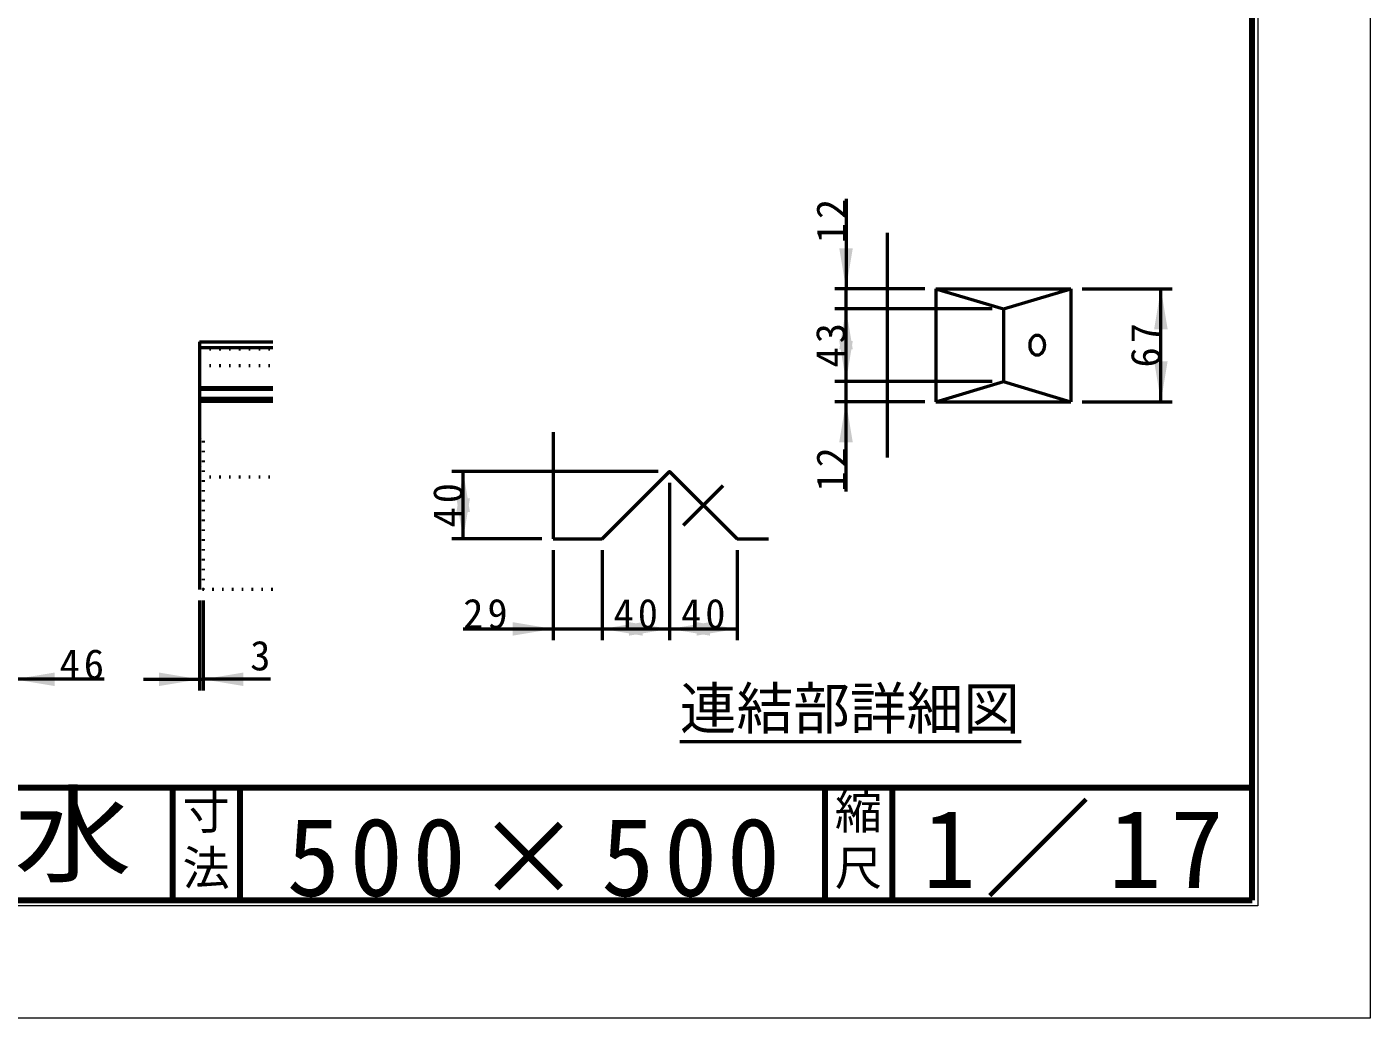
# Model space of a CAD drawing. Units: millimetres, scale not verified, with parts at other scales. Extents: x -2102 to 2102, y -1485 to 1485.
# Drawn here: x 908 to 2102, y -1485 to -603 of the extents above; entities that cross this region are included whole.
import ezdxf
from ezdxf.enums import TextEntityAlignment as Align

# ---------------------------------------------------------------- set-up
doc = ezdxf.new("R2010")
doc.units = ezdxf.units.MM
doc.header["$LTSCALE"] = 5
doc.linetypes.add('DOTTED', pattern=[1.75, 0.25, -1.5])
doc.linetypes.add('LONG_DASHED_DOTTED', pattern=[15.25, 12, -1.5, 0.25, -1.5])
doc.layers.add('0-0_V-nasSTD', color=7, linetype='Continuous', lineweight=35)
doc.layers.add('0-1_0', color=7, linetype='Continuous', lineweight=50)
doc.styles.add('ＭＳ ゴシック', font='')
doc.styles.get('ＭＳ ゴシック').set_extended_font_data('MS Gothic')

msp = doc.modelspace()

# ---------------------------------------------------------------- linework, layer by layer
at = {"layer": '0-0_V-nasSTD', "lineweight": 50}
for p, q in [((1061.66, -883.636), (1061.66, -1103.636)), ((1061.66, -883.636), (1126.66, -883.636)), ((1061.66, -888.636), (1126.66, -888.636)), ((1061.66, -924.136), (1126.66, -924.136)), ((1061.66, -925.636), (1126.66, -925.636)), ((1061.66, -933.636), (1126.66, -933.636)), ((1061.66, -936.136), (1126.66, -936.136))]:
    msp.add_line(p, q, dxfattribs=at)
at = {"layer": '0-0_V-nasSTD', "linetype": 'DOTTED', "lineweight": 50}
for p, q in [((1061.66, -889.636), (1126.66, -889.636)), ((1061.66, -904.636), (1126.66, -904.636)), ((1061.66, -969.636), (1064.66, -971.636)), ((1064.66, -971.636), (1064.66, -1103.636)), ((1061.66, -993.636), (1064.66, -991.636)), ((1061.66, -1003.636), (1126.66, -1003.636)), ((1126.66, -1103.636), (1061.66, -1103.636))]:
    msp.add_line(p, q, dxfattribs=at)
at = {"layer": '0-0_V-nasSTD', "lineweight": 100}
for p, q in [((1037.5, -1280), (1037.5, -1380)), ((1097.5, -1280), (1097.5, -1380)), ((1617.5, -1280), (1617.5, -1380)), ((1677.5, -1280), (1677.5, -1380)), ((-1997.5, -1380), (1997.5, -1380))]:
    msp.add_line(p, q, dxfattribs=at)
at = {"layer": '0-0_V-nasSTD', "lineweight": 18}
for points in [[(-2102.5, -1485), (-2102.5, 1485), (2102.5, 1485), (2102.5, -1485)], [(-2002.5, -1385), (-2002.5, 1385), (2002.5, 1385), (2002.5, -1385)]]:
    msp.add_lwpolyline(points, close=True, dxfattribs=at)
at = {"layer": '0-0_V-nasSTD', "lineweight": 100}
msp.add_lwpolyline([(1997.5, -1380), (1997.5, 1380), (-1997.5, 1380)], dxfattribs=at)
at = {"layer": '0-0_V-nasSTD'}
for points in [[(1630.444, -800.248), (1636.444, -836.248), (1642.444, -800.248)], [(1910.444, -872.248), (1916.444, -836.248), (1922.444, -872.248)], [(1630.444, -890.248), (1636.444, -854.248), (1642.444, -890.248)], [(1630.444, -882.748), (1636.444, -918.748), (1642.444, -882.748)], [(1910.444, -900.748), (1916.444, -936.748), (1922.444, -900.748)], [(1630.444, -972.748), (1636.444, -936.748), (1642.444, -972.748)], [(1290.025, -1034.821), (1296.025, -998.821), (1302.025, -1034.821)], [(1290.025, -1022.821), (1296.025, -1058.821), (1302.025, -1022.821)], [(1340.025, -1144.821), (1340.025, -1132.821), (1376.025, -1138.821)], [(1419.525, -1138.821), (1455.525, -1144.821), (1455.525, -1132.821)], [(1443.525, -1144.821), (1443.525, -1132.821), (1479.525, -1138.821)], [(1479.525, -1138.821), (1515.525, -1144.821), (1515.525, -1132.821)], [(1503.525, -1144.821), (1503.525, -1132.821), (1539.525, -1138.821)], [(896.711, -1183.636), (932.711, -1189.636), (932.711, -1177.636)], [(1025.66, -1189.636), (1025.66, -1177.636), (1061.66, -1183.636)], [(1064.66, -1183.636), (1100.66, -1189.636), (1100.66, -1177.636)]]:
    msp.add_solid(points, dxfattribs=at)
at = {"layer": '0-1_0'}
for p, q in [((1636.444, -756.248), (1636.444, -836.248)), ((1672.944, -786.498), (1672.944, -986.498)), ((1706.444, -836.248), (1626.444, -836.248)), ((1636.444, -854.248), (1636.444, -836.248)), ((1716.444, -836.248), (1716.444, -936.748)), ((1716.444, -836.248), (1836.444, -836.248)), ((1836.444, -836.248), (1836.444, -936.748)), ((1846.444, -836.248), (1926.444, -836.248)), ((1916.444, -936.748), (1916.444, -836.248)), ((1766.444, -854.248), (1626.444, -854.248)), ((1636.444, -918.748), (1636.444, -854.248)), ((1776.444, -854.248), (1776.444, -918.748)), ((1766.444, -918.748), (1626.444, -918.748)), ((1636.444, -936.748), (1636.444, -918.748)), ((1706.444, -936.748), (1626.444, -936.748)), ((1636.444, -1016.748), (1636.444, -936.748)), ((1716.444, -936.748), (1836.444, -936.748)), ((1846.444, -936.748), (1926.444, -936.748)), ((1376.025, -963.821), (1376.025, -1058.821)), ((1469.525, -998.821), (1286.025, -998.821)), ((1296.025, -1058.821), (1296.025, -998.821)), ((1479.525, -1008.821), (1479.525, -1148.821)), ((1366.025, -1058.821), (1286.025, -1058.821)), ((1376.025, -1058.821), (1419.525, -1058.821)), ((1539.525, -1058.821), (1567.525, -1058.821)), ((1376.025, -1068.821), (1376.025, -1148.821)), ((1419.525, -1068.821), (1419.525, -1148.821)), ((1539.525, -1068.821), (1539.525, -1148.821)), ((1061.66, -1113.636), (1061.66, -1193.636)), ((1064.66, -1113.636), (1064.66, -1193.636)), ((1296.025, -1138.821), (1376.025, -1138.821)), ((1376.025, -1138.821), (1419.525, -1138.821)), ((976.711, -1183.636), (896.711, -1183.636)), ((1011.66, -1183.636), (1061.66, -1183.636)), ((1061.66, -1183.636), (1064.66, -1183.636)), ((1124.66, -1183.636), (1064.66, -1183.636)), ((1488.687, -1239.064), (1792.095, -1239.064))]:
    msp.add_line(p, q, dxfattribs=at)
at = {"layer": '0-1_0', "linetype": 'LONG_DASHED_DOTTED'}
msp.add_line((1491.847, -1046.498), (1527.203, -1011.143), dxfattribs=at)
at = {"layer": '0-1_0', "lineweight": 100}
msp.add_line((-1997.5, -1280), (1997.5, -1280), dxfattribs=at)
at = {"layer": '0-1_0'}
for points in [[(1716.444, -836.248), (1776.444, -854.248), (1836.444, -836.248)], [(1716.444, -936.748), (1776.444, -918.748), (1836.444, -936.748)], [(1419.525, -1058.821), (1479.525, -998.821), (1539.525, -1058.821)], [(1419.525, -1138.821), (1479.525, -1138.821), (1539.525, -1138.821)]]:
    msp.add_lwpolyline(points, dxfattribs=at)
msp.add_ellipse((1806.444, -886.498), major_axis=(0, 9), ratio=0.707107, dxfattribs=at)

# ---------------------------------------------------------------- texts
at = {"layer": '0-0_V-nasSTD', "style": 'ＭＳ ゴシック'}
for s, height, p in [('3', 26.39, (1106.66, -1183.636)), ('連結部詳細図', 36.95, (1488.687, -1239.064)), ('寸', 30.79, (1046.482, -1326.001)), ('縮', 30.79, (1626.482, -1326.001)), ('法', 30.79, (1046.476, -1375.99)), ('尺', 30.79, (1626.476, -1375.99))]:
    msp.add_text(s, height=height, dxfattribs=at).set_placement(p, align=Align.BOTTOM_LEFT)
at = {"layer": '0-0_V-nasSTD', "style": 'ＭＳ ゴシック', "width": 1.1}
msp.add_text('ユニロードⅡ Ｌ集水', height=69.65, dxfattribs=at).set_placement((8.5, -1377.53), align=Align.BOTTOM_LEFT)
at = {"layer": '0-0_V-nasSTD', "char_height": 26.39, "attachment_point": 7, "rotation": 90, "style": 'ＭＳ ゴシック'}
for s, insert in [('\\T1.2;12', (1636.444, -795.848)), ('\\T1.2;43', (1636.444, -906.298)), ('\\T1.2;67', (1916.444, -906.298)), ('\\T1.2;12', (1636.444, -1016.748)), ('\\T1.2;40', (1296.025, -1048.621))]:
    msp.add_mtext(s, dxfattribs=dict(at, insert=insert))
at = {"layer": '0-0_V-nasSTD', "attachment_point": 7, "style": 'ＭＳ ゴシック'}
for s, insert, char_height in [('\\T1.2;29', (1296.025, -1138.821), 26.39), ('\\T1.2;40', (1429.725, -1138.821), 26.39), ('\\T1.2;40', (1489.725, -1138.821), 26.39), ('\\T1.2;46', (937.111, -1183.636), 26.39), ('\\T1.16;1／17', (1704.533, -1377.418), 69.65), ('\\T1.18;500×500', (1139.081, -1377.492), 69.65)]:
    msp.add_mtext(s, dxfattribs=dict(at, insert=insert, char_height=char_height))

doc.saveas('drawing.dxf')
